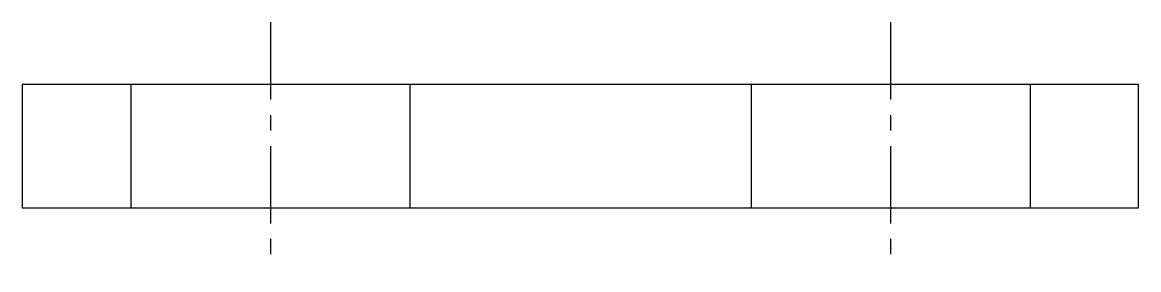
# Model space of a CAD drawing. Extents: x 68 to 111, y 68 to 219.
# Drawn here: x 82.7 to 100.7, y 182.05 to 186.05 of the extents above.
import ezdxf

# ---------------------------------------------------------------- set-up
doc = ezdxf.new("R2010")
doc.units = 0
doc.linetypes.add('CENTER', pattern=[2, 1.25, -0.25, 0.25, -0.25])
doc.linetypes.add('DASHED', pattern=[3.5, 2, -1.5])
doc.layers.get('0').update_dxf_attribs({"linetype": 'CONTINUOUS'})
doc.layers.add('CENTER', color=1, linetype='CENTER')

msp = doc.modelspace()

# ---------------------------------------------------------------- linework, layer by layer
for p, q in [((82.697, 185.049), (100.697, 185.049)), ((82.697, 185.049), (82.697, 183.049)), ((100.697, 183.049), (100.697, 185.049)), ((82.697, 183.049), (100.697, 183.049))]:
    msp.add_line(p, q)
at = {"color": 3, "linetype": 'DASHED'}
for p, q in [((84.447, 185.049), (84.447, 183.049)), ((88.947, 185.049), (88.947, 183.049)), ((94.447, 185.049), (94.447, 183.049)), ((98.947, 185.049), (98.947, 183.049))]:
    msp.add_line(p, q, dxfattribs=at)
at = {"layer": 'CENTER', "color": 1, "linetype": 'CENTER'}
for p, q in [((86.697, 186.049), (86.697, 182.049)), ((96.697, 186.049), (96.697, 182.049))]:
    msp.add_line(p, q, dxfattribs=at)

doc.saveas('drawing.dxf')
